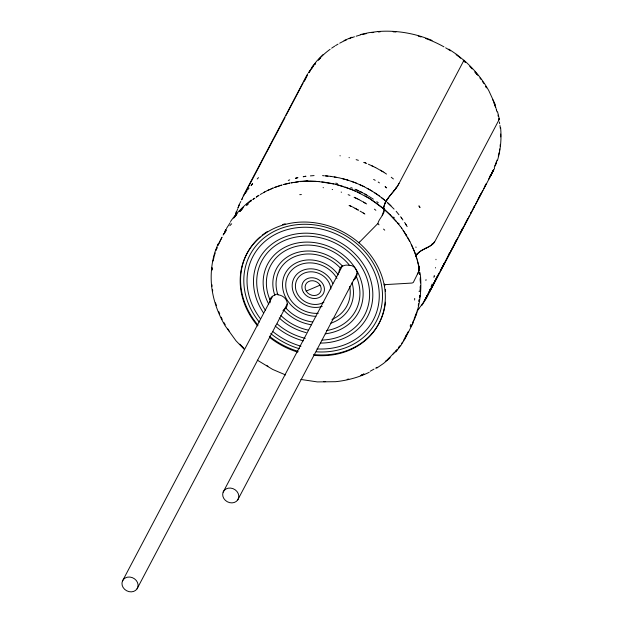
<?xml version="1.0" encoding="UTF-8"?>
<svg xmlns="http://www.w3.org/2000/svg" width="623" height="623" viewBox="0 0 623 623"><rect width="100%" height="100%" fill="white"/><g stroke="black" fill="none" stroke-linecap="round" stroke-linejoin="round"><path stroke-width="0.93" d="M212.061 267.438L211.945 270.125L212.147 268.443M420.252 287.647L420.323 286.066M420.198 291.416L420.447 285.941M414.63 300.029L414.708 298.394M420.221 291.175L420.47 286.65M435.524 267.991L435.547 267.579M270.071 302.778L270.047 299.351A9.127 7.881 27.8 0 1 274.774 295.185A41.492 35.823 27.8 0 1 292.67 254.106A41.492 35.823 27.8 0 1 342.564 266.192A9.127 7.881 27.8 0 1 349.347 265.437L349.721 265.538A1.106 0.545 14 0 1 349.97 265.351C355.126 265.406 358.817 272.422 356.247 276.9A9.127 7.881 27.8 0 1 353.654 280.077M419.668 296.937L419.871 295.411M419.022 301.322L419.287 299.531M419.552 297.739L419.809 295.948M448.809 49.124L456.604 54.396L463.925 60.353L399.179 183.17C394.686 191.892 385.294 198.394 383.449 208.269L396.244 221.266M418.968 301.415L419.248 299.624M434.247 276.106L434.309 275.709L433.896 277.321M425.891 280.49L426.031 279.602M398.969 183.372C395.644 191.308 383.986 198.924 383.729 208.861C386.26 212.7 378.301 219.358 377.982 223.392L358.903 242.791L359.292 242.051M213.705 258.607L214.024 256.91M418.274 305.332L418.578 303.775M414.061 320.362C419.894 306.212 421.779 290.622 420.447 275.421M497.442 160.532C500.658 149.855 501.64 138.594 500.596 127.505M496.952 160.119L495.487 164.581M236.358 212.591L235.502 215.846L236.39 212.498M432.167 283.987L431.124 286.728M234.926 216.703L236.343 211.415M213.043 261.053L213.487 259.425M410.175 326.094L410.643 324.552M416.086 313.603L414.015 319.404M214.18 256.053L215.246 252.938M216.165 250.251L217.084 247.565L216.095 249.823M312.536 321.966A38.167 32.957 27.8 0 1 285.926 308.136L286.136 307.832A9.127 7.881 27.8 0 0 286.058 299.718A9.127 7.881 27.8 0 0 278.333 294.866L277.375 294.165L276.106 294.266A1.659 0.825 -18.5 0 0 275.584 294.469L275.413 294.593M494.903 165.913L495.846 163.242M412.769 322.807L413.703 320.253M429.59 290.91L430.524 288.356M415.915 315.3L416.873 312.715M236.615 211.656L237.636 208.954M239.442 204.188L237.978 208.059L239.559 203.923M412.613 323.135L413.174 321.639M429.294 291.58L429.987 289.742M218.003 244.014L215.044 251.785C211.711 262.376 210.566 273.567 211.47 284.625M384.118 284.688L411.437 283.083A1.659 0.685 -11.2 0 0 413.415 282.25L418.757 271.472L419.061 266.589M493.338 170.118L489.896 176.768M494.28 167.696L495.184 165.36M415.697 256.614C419.131 248.733 429.753 248.702 434.597 242.004L499.288 119.305A1.659 0.685 -11.2 0 0 498.61 118.674M417.807 273.918L419.123 269.588L419.201 267.158L417.114 259.511M218.089 245.275L222.022 237.184L219.857 241.374M416.164 255.531C420.315 248.702 429.893 248.382 434.597 242.004L434.278 242.028M404.607 338.78L406.289 335.205M490.13 176.574L491.088 174.526M416.117 255.212L415.775 255.928L416.063 255.321M410.791 326.849L411.881 324.622M413.096 322.979L405.114 338.632L400.776 345.547M429.426 291.237L426.007 298.207L427.355 295.637M494.584 168.342L426.296 298.37L421.958 305.286M285.926 308.136L283.73 310.067A9.127 7.881 27.8 0 1 282.92 310.472M223.12 235.089L223.984 233.368M225.884 229.576L224.786 231.772L225.954 229.466M239.941 203.199L240.805 201.47M242.705 197.678L241.599 199.874L242.775 197.577M427.604 294.952L424.061 301.322M226.414 228.571L230.183 222.699M356.372 276.581L357.244 278.754A48.127 41.554 27.8 0 1 326.39 330.603M217.894 245.189L219.428 242.215M428.056 294.227L425.813 298.526L428.079 294.227M433.001 284.773L428.959 292.506L433.055 284.781M433.896 283.06L436.147 278.761M437.042 277.04L437.938 275.327M441.987 267.594L444.23 263.295M448.272 255.562L449.175 253.841M461.3 230.642L462.204 228.929M429.59 291.354L432.276 286.206M434.519 281.923L438.553 274.206M440.788 269.923L441.684 268.209M443.926 263.926L444.822 262.205M448.856 254.496L449.751 252.782M455.125 242.495L456.02 240.782M432.915 285.038L424.131 301.221M433.312 284.267L434.208 282.554M435.173 280.732L439.254 272.975M440.157 271.254L446.045 260.056M446.356 259.441L451.029 250.586M451.932 248.857L454.198 244.551M454.447 244.037L456.698 239.754M456.916 239.388L457.819 237.659M460.085 233.352L463.45 226.912M465.07 223.883L467.943 218.354M470.645 213.222L471.541 211.509M473.223 208.378L474.687 205.52M478.199 198.901L480.917 193.737M484.998 185.981L485.932 184.12M489.974 176.504L490.885 174.783M242.939 196.51L307.63 73.81M243.523 196.089L248.935 185.81M249.138 185.49L261.403 162.26M261.574 161.824L266.994 151.545M267.314 151.085L273.762 138.695M274.128 138.181L285.038 117.537M285.949 115.567L303.097 83.015M304.001 81.302L306.843 76.247L305.971 77.852M122.419 581.134L272.609 296.275M137.044 588.844A8.301 7.165 27.8 0 0 129.95 577.062A8.301 7.165 27.8 0 0 123.074 587.411A8.301 7.165 27.8 0 0 137.044 588.844L287.234 303.985M223.127 492.17L342.525 265.709M237.752 499.88A8.301 7.165 27.8 0 0 230.658 488.089A8.301 7.165 27.8 0 0 223.789 498.439A8.301 7.165 27.8 0 0 237.752 499.88L357.15 273.419M498.579 120.068L498.844 119.336M433.966 283.068L438.039 275.335M438.942 273.614L439.854 271.901M440.757 270.18L444.838 262.454M445.741 260.733L449.814 253.008M450.725 251.287L452.991 246.996M453.894 245.275L456.612 240.128M458.878 235.829L462.951 228.104M463.855 226.383L467.935 218.65M468.839 216.936L469.75 215.215M470.653 213.502L474.726 205.769M475.637 204.056L482.88 190.311M483.791 188.598L486.508 183.442M488.767 179.151L489.678 177.43M489.849 176.691L491.025 174.479M491.812 172.999L493.603 169.62M403.548 340.376L404.327 338.896M405.114 337.417L408.081 331.825M304.273 81.037L305.543 78.646M339.013 272.36A9.127 7.881 27.8 0 1 340.166 268.42L341.022 267.111M384.78 203.565L386.252 201.143M385.294 202.67L386.096 201.307M274.774 295.185L275.335 294.648M422.168 304.328L423.617 302.015M307.24 75.461L307.544 74.978M224.241 233.648L225.129 232.239L223.641 234.318M225.573 231.538L226.461 230.128M245.252 193.543L247.004 190.802M422.332 304.024L417.784 310.09M247.643 189.836L249.005 188.146M398.268 348.327L399.343 346.707M395.714 188.271L396.096 187.733M308.564 72.961L310.651 70.033M309.024 72.299L310.675 69.916M386.992 199.944L387.903 198.628M230.51 221.547C236.203 213.292 243.367 206.135 251.287 200.014M417.441 253.39L416.522 254.675L417.698 253.374M314.74 64.348L315.363 63.484M393.775 190.911L394.406 190.062M398.424 347.782L399.919 345.765M401.539 343.561L402.66 342.043M395.644 352.112L400.69 345.664M251.497 185.023L252.502 183.754M233.672 218.182L236.499 214.553M416.951 311.103L418.913 308.642M312.146 66.832L317.278 60.454L323.072 54.59M251.046 185.599L252.642 183.614M234.232 217.497L237.122 213.728M314.506 64.792L315.604 63.515M318.33 60.338L320.463 57.986L319.872 58.515M393.129 354.043L394.398 352.634M395.667 351.224L396.937 349.807L388.962 358.241M229.84 225.69L231.663 223.797M239.52 211.205L243.32 207.327M241.413 209.803L239.715 211.54L241.716 209.523M257.198 178.98L258.537 177.625M463.232 60.75L463.925 60.236C473.862 68.896 482.381 79.176 488.821 90.685L495.246 104.664M382.156 215.27L384.43 209.429L369.727 198.62L356.847 191.783L360.117 193.255M246.692 204.842L247.923 203.752M389.92 358.046L383.581 363.411L376.674 368.162M246.326 204.671L250.485 201.206M241.576 209.671L242.799 208.643M387.49 359.471L390.021 357.353M250.399 201.595L251.653 200.559M253.919 198.698L252.845 199.586L254.869 198.13M246.622 205.481L248.11 204.251M432.549 243.803L431.871 244.356L432.463 243.897M341.778 266.286L342.58 265.92A1.651 0.397 -37.1 0 1 342.611 266.161M385.287 361.363L387.537 359.673M258.389 195.591L256.217 197.156L259.02 195.272M373.979 369.12L370.155 371.253M260.282 194.493L262.47 193.231M264.783 191.892L263.202 192.811L266.286 191.152M375.607 368.162L377.25 367.251M266.776 190.887L269.884 189.47M273.224 187.944L270.662 189.112L273.178 188.053M360.538 375.56L364.034 373.995L361.566 374.953M369.143 372.336C358.607 377.421 347.182 380.497 335.556 381.697L317.325 381.907L300.854 379.446M306.204 291.097A8.301 7.165 27.8 0 0 320.167 292.537A8.301 7.165 27.8 0 0 313.073 280.747A8.301 7.165 27.8 0 0 306.204 291.097L320.097 285.155M344.052 40.542L351.979 37.201M267.952 190.256L269.985 189.4M288.262 180.436L289.718 179.876M281.277 185.148L274.455 187.515L277.819 186.332M278.536 186.106L282.141 184.961M297.584 177.719L295.403 178.318L297.95 177.633M283.364 184.634L289.664 183.084M360.289 34.577L368.909 32.684L377.779 31.547M283.73 184.463L289.827 183.123M305.729 176.278L303.214 176.722L305.909 176.254M347.143 379.345L348.779 379.072M294.406 182.352L290.886 182.889L294.484 182.321M298.316 181.752L295.279 182.22L298.503 181.799M310.402 175.888L314.062 175.577M300.418 181.612L307.155 181.168M425.961 248.079L426.482 248.047M299.196 181.449L308.128 180.943M306.5 181.238L308.432 181.129M299.741 194.656L301.384 194.563M323.734 381.681L325.658 381.595M377.865 31.539C396.329 30.044 415.027 33.331 432.089 40.464M300.722 181.511L308.214 181.192M322.558 175.616L324.373 175.787M309.242 181.207L316.118 181.34M309.514 181.137L318.392 181.503L334.255 184.034M384.087 209.398L390.091 214.67M327.9 176.099L325.338 175.873L331.101 176.402M317.247 181.457L319.085 181.643M321.834 181.924L325.128 182.266M339.909 155.773L340.298 155.82M323.096 187.671L323.485 187.718M330.891 176.387L336.475 177.353M384.017 209.359L384.438 209.196L383.784 208.915M334.278 176.971L339.613 177.929M326.203 182.469L334.099 183.933M335.75 183.17L337.44 183.497M348.997 157.611L349.402 157.697M332.176 189.509L332.589 189.594M340.197 178.1L347.221 179.922M342.884 178.793L348.031 180.172M335.119 184.213L342.977 186.339M356.138 159.652L358.381 160.306M336.163 184.431L351.668 189.454M341.147 192.079L341.568 192.203M347.626 180.063L355.289 182.718M351.263 181.324L356.278 183.115M285.607 374.953L272.625 369.408L257.322 360.156M363.902 162.377L365.522 162.969M350.804 187.585L352.338 188.162M364.066 162.447L366.745 163.46M344.908 186.97L356.006 191.386L352.548 189.851M348.14 194.68L349.931 195.357M354.892 189.228L358.614 190.786M351.59 206.478L349.082 205.403L351.621 206.626M355.788 182.936L363.131 186.168M359.393 184.525L364.276 186.736M368.419 164.231L370.934 165.391M371.604 165.702L373.629 166.629M358.03 199.087L354.113 197.289L357.579 198.908M356.597 189.937L362.189 192.538M354.767 208.098L358.435 210.161L355.001 208.292M371.799 165.796L375.685 167.626M358.871 199.516L358.443 199.321L362.477 201.564M360.32 191.666L363.598 193.371M366.503 194.874L364.424 193.792L367.998 195.809M364.408 186.853L370.685 190.241M365.078 195.972L368.24 197.709M367.227 188.372L370.498 190.194M371.962 191.004L371.316 190.646L377.881 194.89M375.264 167.423L379.29 169.674M380.046 170.087L383.044 171.761M363.225 201.984L365.475 203.238M373.629 179.416L375.21 180.304M352.431 206.836L354.16 207.809M360.071 211.15L364.097 213.424M380.123 170.141L383.869 172.275M363.31 202.039L366.628 203.931M363.256 213.089L364.844 214.063M368.777 196.3L373.317 199.15M266.434 365.319L267.945 366.285M368.964 198.184L375.981 202.786M384.212 172.54L386.517 174.074M378.2 182.041L379.454 182.874M374.711 192.842L379.251 195.871M376.783 201.657L378.262 202.771M378.558 195.412L384.648 200.084M376.619 203.285L383.262 208.432M391.236 177.259L393.409 178.957M385.084 186.651L386.501 187.757M374.423 209.149L375.864 210.286M385.357 186.83L386.634 187.85M381.774 197.873L385.364 200.723M459.151 56.958L460.631 58.227M387.942 203.059L390.948 205.777M383.55 229.085L384.734 230.16M243.959 348.257L239.816 344.106M244.333 349.448L235.977 340.773L225.253 325.922C217.793 313.385 212.864 299.305 211.477 284.75M387.358 202.475L394.079 209.11M469.758 66.427L472.226 68.951M377.756 223.618L379.041 224.833M393.705 217.084L394.304 217.832M390.162 214.733L398.658 224.272M474.983 72.058L477.927 75.375M349.721 265.538L348.156 263.669A48.127 41.554 27.8 0 0 288.356 249.122A48.127 41.554 27.8 0 0 269.93 299.671M396.166 211.29L398.946 214.74M474.975 71.933L477.195 74.667M479.905 78.007L480.925 79.261M398.588 223.19L399.102 223.844M401.305 217.715L401.897 218.455M397.529 222.894L400.542 226.71M401.835 228.345L400.348 226.336M482.342 81.379L483.915 83.513M418.952 205.894L419.84 207.148M400.612 216.726L402.91 219.981M401.594 228.111L402.497 229.389M486.594 87.742L485.683 86.371L486.485 87.788M419.038 206.112L420.011 207.568M405.651 224.132L406.461 225.339M406.757 235.782L402.949 230.027L410.02 241.771L407.52 237.192M404.623 222.419L407.146 226.608M227.87 328.944L229.1 330.984M405.347 233.757L406.188 235.299M224.124 322.722L225.246 324.856M410.362 242.456L414.848 252.556L416.826 258.638M492.614 99.485L493.315 100.942M218.657 311.399L219.763 313.883M221.243 317.208L222.177 319.303M411.398 244.512L414.35 251.279M494.21 103.41L495.838 107.888L493.611 101.759M215.457 302.833L216.516 305.675M496.103 108.612L496.624 110.053M414.606 251.988L417.036 259.308M416.032 247.448L415.899 246.981M496.321 109.477L497.037 111.852M497.582 111.821L499.327 119.055M417.317 260.344L418.711 266.371M498.034 115.123L498.299 116.509M499.35 121.96L499.685 123.712M211.89 284.656L212.139 286.23M418.913 267.228L419.388 270.421M420.034 274.735L419.637 272.103L419.964 274.626M212.544 289.415L212.7 291.019M420.198 277.866L420.47 282.92L420.284 279.462M435.968 259.285L435.983 259.721M419.147 291.182L419.17 291.619M304.67 80.297A104.555 90.273 27.8 0 1 306.695 76.193M308.961 72.221A104.555 90.273 27.8 0 1 315.324 63.258M318.976 59.107A104.555 90.273 27.8 0 1 330.128 49.279M331.654 48.189A104.555 90.273 27.8 0 1 334.792 46.094M335.587 45.596A104.555 90.273 27.8 0 1 338.032 44.132M339.691 43.205A104.555 90.273 27.8 0 1 346.567 39.817M349.238 38.696A104.555 90.273 27.8 0 1 351.037 37.987M351.948 37.653A104.555 90.273 27.8 0 1 354.456 36.773M356.146 36.22A104.555 90.273 27.8 0 1 360.437 34.981M362.165 34.538A104.555 90.273 27.8 0 1 366.573 33.564M371.939 32.661A104.555 90.273 27.8 0 1 373.745 32.419M378.309 31.952A104.555 90.273 27.8 0 1 380.147 31.82M393.136 31.804A104.555 90.273 27.8 0 1 395.948 31.999M418.298 36.118A104.555 90.273 27.8 0 1 421.047 36.952M425.595 38.47A104.555 90.273 27.8 0 1 443.958 46.85M445.632 47.807A104.555 90.273 27.8 0 1 450.554 50.829M456.091 54.645A104.555 90.273 27.8 0 1 458.396 56.374M499.981 125.534A104.555 90.273 27.8 0 1 500.3 128.377M500.643 134.054A104.555 90.273 27.8 0 1 500.682 136.881M500.308 144.365A104.555 90.273 27.8 0 1 500.113 146.21M499.739 148.975A104.555 90.273 27.8 0 1 499.436 150.805M499.101 152.627A104.555 90.273 27.8 0 1 498.291 156.225M496.78 161.536A104.555 90.273 27.8 0 1 495.565 164.994M493.455 170.071A104.555 90.273 27.8 0 1 489.164 178.147M341.1 267.127A1.674 0.405 -50.9 0 1 341.754 266.387M352.05 282.749A41.492 35.823 27.8 0 1 330.369 323.368M311.562 324.778A41.492 35.823 27.8 0 1 283.73 310.067M349.713 286.448A38.167 32.957 27.8 0 1 331.989 319.428M277.92 294.835A38.167 32.957 27.8 0 1 294.305 256.824A38.167 32.957 27.8 0 1 340.376 268.124M308.299 330.112A48.127 41.554 27.8 0 1 280.809 315.425M268.747 304.211A51.444 44.42 27.8 0 1 293.682 243.866A51.444 44.42 27.8 0 1 360.577 278.933A51.444 44.42 27.8 0 1 325.237 333.819M306.15 332.604A51.444 44.42 27.8 0 1 279.252 317.956M265.499 310.503A58.087 50.152 27.8 0 1 289.602 238.617A58.087 50.152 27.8 0 1 367.173 279.159A58.087 50.152 27.8 0 1 322.075 340.072M305.247 338.344A58.087 50.152 27.8 0 1 277.258 323.968M323.874 302.241A18.254 15.762 27.8 0 1 297.21 293.488A18.254 15.762 27.8 0 1 308.564 271.955A18.254 15.762 27.8 0 1 330.852 289.01M322.184 306.43A21.571 18.628 27.8 0 1 293.97 293.745A21.571 18.628 27.8 0 1 305.231 269.502A21.571 18.628 27.8 0 1 332.783 283.59M318.228 313.322A28.214 24.359 27.8 0 1 286.923 292.537A28.214 24.359 27.8 0 1 302.303 263.903A28.214 24.359 27.8 0 1 336.988 278.403M315.892 316.328A31.532 27.225 27.8 0 1 285.342 273.263A31.532 27.225 27.8 0 1 338.211 274.79M263.591 313.011A61.404 53.017 27.8 0 1 287.958 235.876A61.404 53.017 27.8 0 1 370.49 279.392A61.404 53.017 27.8 0 1 320.619 343.078M303.323 340.836A61.404 53.017 27.8 0 1 275.21 326.016M260.149 318.384A68.039 58.749 27.8 0 1 284.563 230.448A68.039 58.749 27.8 0 1 377.18 280.124A68.039 58.749 27.8 0 1 317.037 348.903M300.987 346.193A68.039 58.749 27.8 0 1 272.664 331.42M259.293 322.083A71.357 61.615 27.8 0 1 281.767 228.111A71.357 61.615 27.8 0 1 380.225 279.447A71.357 61.615 27.8 0 1 316.289 351.808M299.476 348.755A71.357 61.615 27.8 0 1 270.686 333.531M385.435 302.178A74.682 64.481 27.8 0 1 313.587 354.518M298.176 351.38A74.682 64.481 27.8 0 1 269.331 336.147M258.054 325.19A74.682 64.481 27.8 0 1 260.056 236.989M262.135 235.26A74.682 64.481 27.8 0 1 267.329 231.585M282.476 224.591A74.682 64.481 27.8 0 1 285.217 223.789M384.516 283.948A74.682 64.481 27.8 0 1 384.85 285.77M385.364 289.446A74.682 64.481 27.8 0 1 385.536 291.284M257.665 325.93A74.682 64.481 27.8 0 1 279.322 226.266A74.682 64.481 27.8 0 1 383.114 280.358A74.682 64.481 27.8 0 1 314.109 355.351M297.778 352.12A74.682 64.481 27.8 0 1 269.673 337.464M312.427 67.222L311.227 69.114L313.05 66.49L312.427 67.222M463.668 60.672L465.381 62.292L463.668 60.672M303.424 292.288A11.619 10.03 27.8 0 0 322.979 294.297A11.619 10.03 27.8 0 0 313.05 277.796A11.619 10.03 27.8 0 0 303.424 292.288"/></g></svg>
